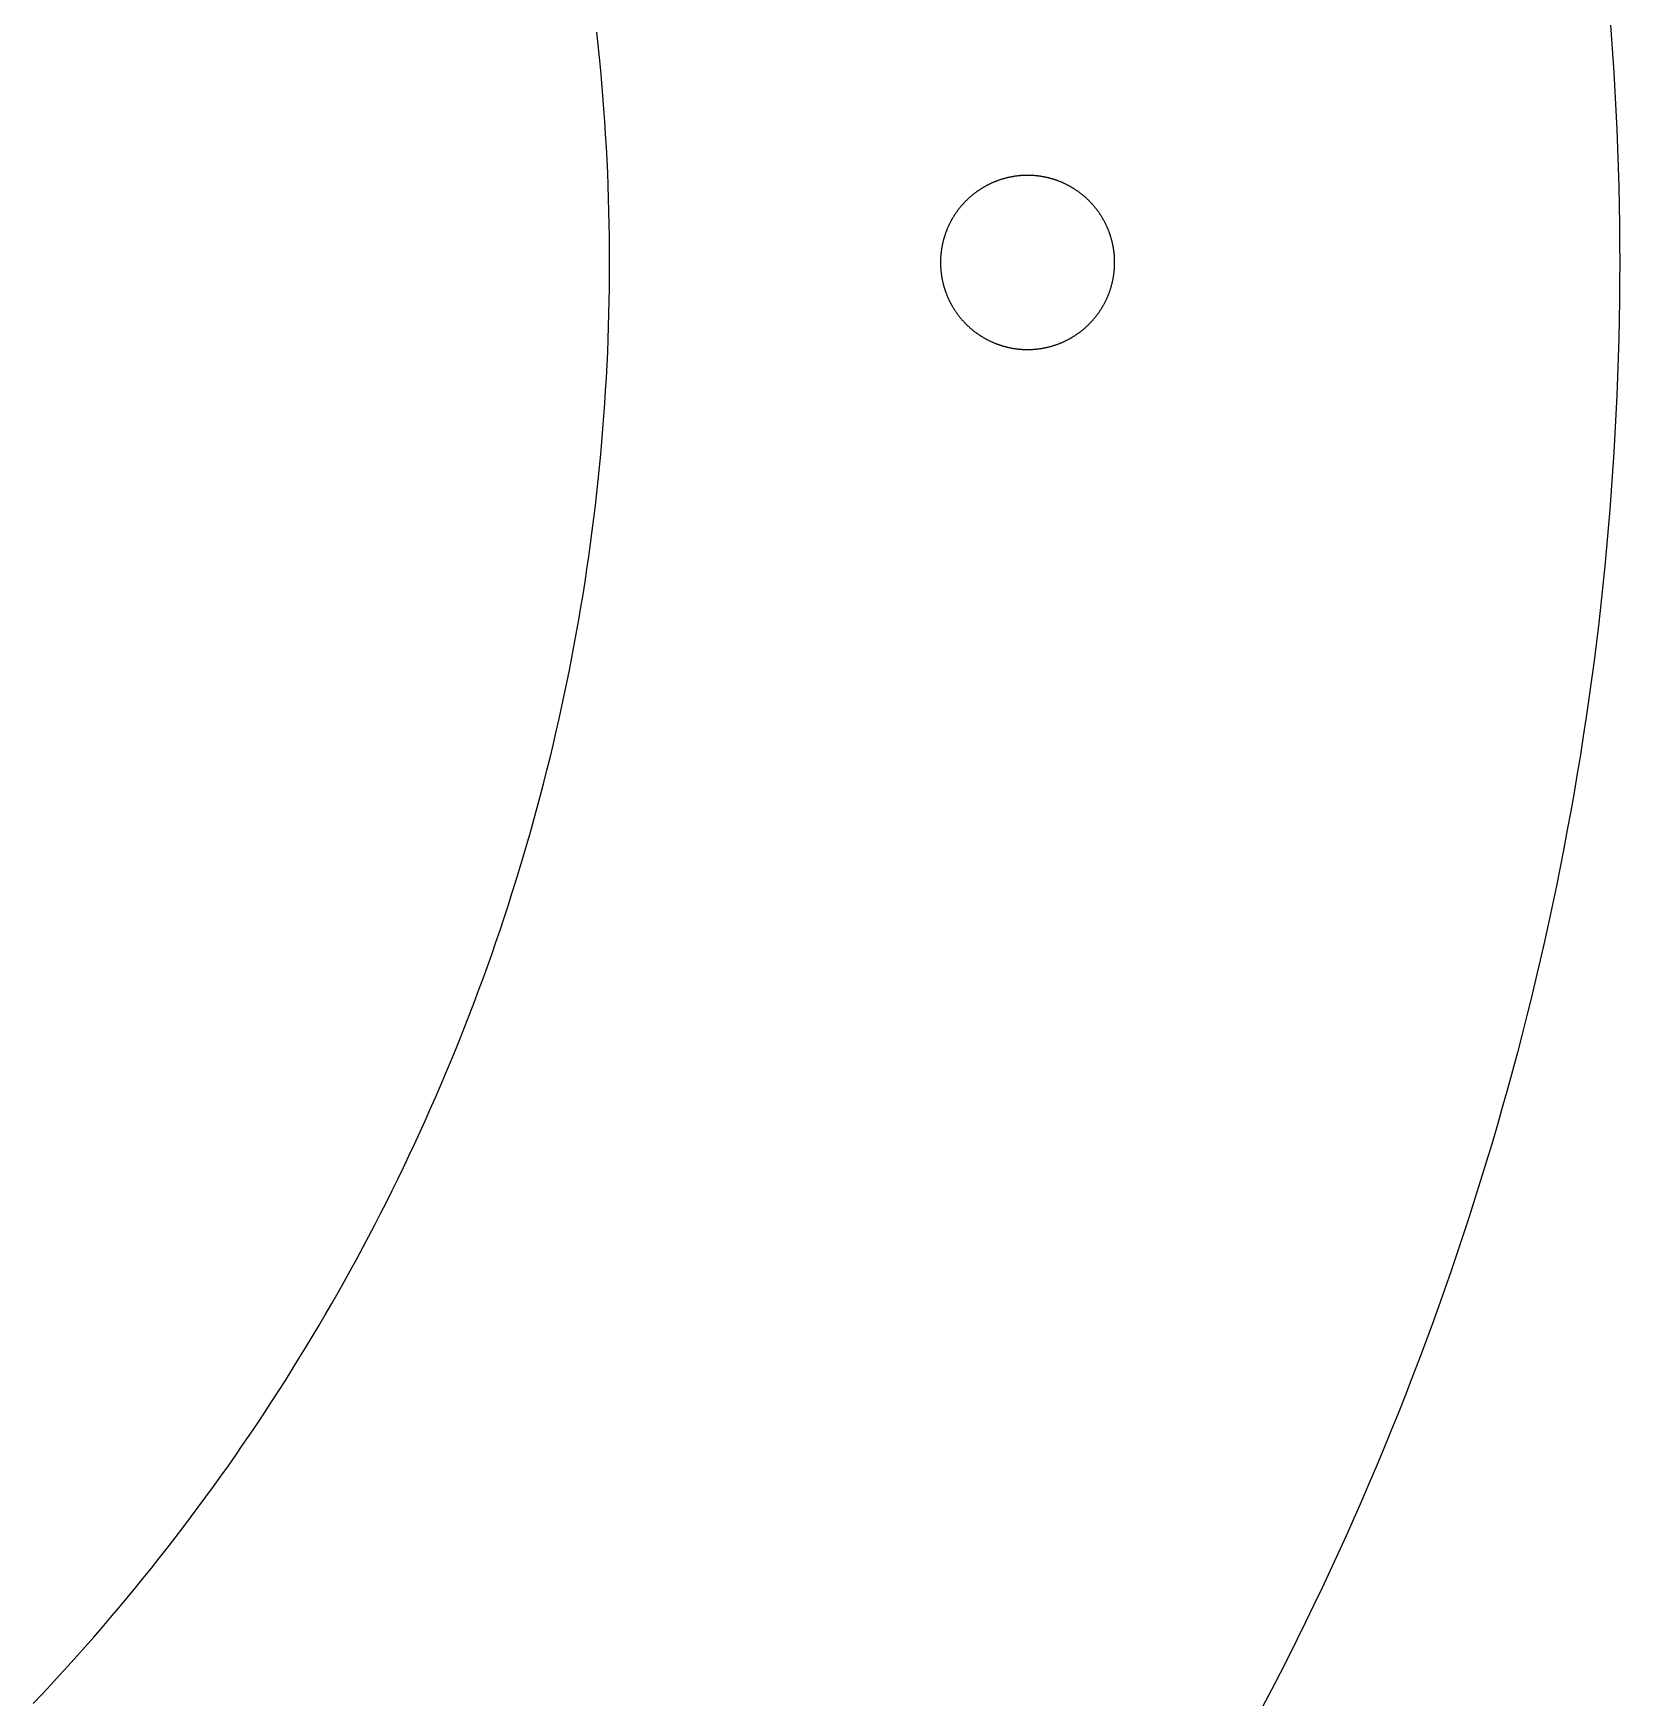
# Model space of a CAD drawing. Header units: millimetres. Extents: x -89 to 89, y -89 to 102.
# Drawn here: x 43.45 to 89, y -41.21 to 6.58 of the extents above; entities that cross this region are included whole.
import ezdxf

# ---------------------------------------------------------------- set-up
doc = ezdxf.new("R2010")
doc.units = ezdxf.units.MM
doc.layers.add('CUT', color=7, linetype='Continuous')

msp = doc.modelspace()

# ---------------------------------------------------------------- linework, layer by layer
at = {"layer": 'CUT'}
for points in [[(88.717, 7.092), (88.759, 6.547), (88.797, 6.003), (88.833, 5.458), (88.864, 4.912), (88.893, 4.367), (88.918, 3.822), (88.94, 3.276), (88.958, 2.73), (88.973, 2.184), (88.985, 1.638), (88.993, 1.092), (88.998, 0.546), (89, 0), (88.998, -0.546), (88.993, -1.092), (88.985, -1.638), (88.973, -2.184), (88.958, -2.73), (88.94, -3.276), (88.918, -3.822), (88.893, -4.367), (88.864, -4.912), (88.833, -5.458), (88.797, -6.003), (88.759, -6.547), (88.717, -7.092), (88.672, -7.636), (88.623, -8.18), (88.571, -8.724), (88.516, -9.267), (88.458, -9.81), (88.396, -10.352), (88.331, -10.895), (88.262, -11.436), (88.19, -11.978), (88.115, -12.519), (88.037, -13.059), (87.955, -13.599), (87.87, -14.138), (87.781, -14.677), (87.69, -15.216), (87.595, -15.753), (87.496, -16.291), (87.395, -16.827), (87.29, -17.363), (87.182, -17.898), (87.07, -18.433), (86.956, -18.967), (86.837, -19.5), (86.716, -20.032), (86.592, -20.564), (86.464, -21.095), (86.333, -21.625), (86.198, -22.155), (86.061, -22.683), (85.92, -23.211), (85.776, -23.737), (85.629, -24.263), (85.478, -24.788), (85.325, -25.312), (85.168, -25.835), (85.008, -26.357), (84.844, -26.879), (84.678, -27.399), (84.508, -27.918), (84.335, -28.436), (84.159, -28.953), (83.98, -29.468), (83.797, -29.983), (83.612, -30.497), (83.423, -31.009), (83.231, -31.521), (83.036, -32.031), (82.838, -32.54), (82.637, -33.047), (82.433, -33.554), (82.225, -34.059), (82.015, -34.563), (81.801, -35.065), (81.584, -35.567), (81.365, -36.066), (81.142, -36.565), (80.916, -37.062), (80.687, -37.558), (80.455, -38.052), (80.22, -38.545), (79.982, -39.037), (79.741, -39.527), (79.497, -40.015), (79.25, -40.502), (79, -40.988), (78.747, -41.472)], [(43.455, -41.372), (43.708, -41.105), (43.959, -40.836), (44.209, -40.566), (44.457, -40.294), (44.703, -40.02), (44.948, -39.745), (45.191, -39.468), (45.433, -39.19), (45.672, -38.911), (45.91, -38.63), (46.146, -38.347), (46.381, -38.064), (46.613, -37.778), (46.844, -37.492), (47.073, -37.203), (47.301, -36.914), (47.526, -36.623), (47.75, -36.331), (47.972, -36.037), (48.192, -35.742), (48.411, -35.446), (48.627, -35.148), (48.842, -34.849), (49.055, -34.548), (49.266, -34.247), (49.475, -33.944), (49.683, -33.64), (49.888, -33.334), (50.092, -33.027), (50.293, -32.719), (50.493, -32.41), (50.691, -32.1), (50.887, -31.788), (51.081, -31.475), (51.273, -31.161), (51.464, -30.846), (51.652, -30.53), (51.838, -30.212), (52.023, -29.894), (52.205, -29.574), (52.386, -29.253), (52.564, -28.931), (52.741, -28.608), (52.915, -28.284), (53.088, -27.959), (53.258, -27.632), (53.427, -27.305), (53.593, -26.977), (53.758, -26.647), (53.92, -26.317), (54.081, -25.986), (54.239, -25.653), (54.396, -25.32), (54.55, -24.986), (54.702, -24.651), (54.853, -24.314), (55.001, -23.977), (55.147, -23.64), (55.291, -23.301), (55.433, -22.961), (55.573, -22.62), (55.71, -22.279), (55.846, -21.937), (55.98, -21.594), (56.111, -21.25), (56.24, -20.905), (56.368, -20.56), (56.493, -20.213), (56.616, -19.866), (56.736, -19.519), (56.855, -19.17), (56.972, -18.821), (57.086, -18.471), (57.198, -18.12), (57.308, -17.769), (57.416, -17.417), (57.522, -17.064), (57.626, -16.711), (57.727, -16.357), (57.827, -16.003), (57.924, -15.648), (58.019, -15.292), (58.111, -14.936), (58.202, -14.579), (58.29, -14.221), (58.376, -13.863), (58.46, -13.505), (58.542, -13.146), (58.622, -12.787), (58.699, -12.427), (58.774, -12.066), (58.847, -11.705), (58.918, -11.344), (58.986, -10.982), (59.053, -10.62), (59.117, -10.258), (59.178, -9.895), (59.238, -9.531), (59.295, -9.168), (59.351, -8.804), (59.403, -8.439), (59.454, -8.075), (59.503, -7.71), (59.549, -7.345), (59.593, -6.979), (59.634, -6.613), (59.674, -6.247), (59.711, -5.881), (59.746, -5.515), (59.779, -5.148), (59.809, -4.781), (59.837, -4.414), (59.863, -4.047), (59.887, -3.679), (59.909, -3.312), (59.928, -2.944), (59.945, -2.576), (59.959, -2.208), (59.972, -1.84), (59.982, -1.472), (59.99, -1.104), (59.995, -0.736), (59.999, -0.368), (60, 0), (59.999, 0.368), (59.995, 0.736), (59.99, 1.104), (59.982, 1.472), (59.972, 1.84), (59.959, 2.208), (59.945, 2.576), (59.928, 2.944), (59.909, 3.312), (59.887, 3.679), (59.863, 4.047), (59.837, 4.414), (59.809, 4.781), (59.779, 5.148), (59.746, 5.515), (59.711, 5.881), (59.674, 6.247), (59.634, 6.613)]]:
    msp.add_lwpolyline(points, dxfattribs=at)
msp.add_lwpolyline([(74.496, 0.138), (74.495, 0.153), (74.494, 0.169), (74.493, 0.184), (74.492, 0.199), (74.491, 0.214), (74.489, 0.23), (74.488, 0.245), (74.486, 0.26), (74.485, 0.276), (74.483, 0.291), (74.481, 0.306), (74.479, 0.321), (74.477, 0.336), (74.475, 0.352), (74.473, 0.367), (74.471, 0.382), (74.468, 0.397), (74.466, 0.412), (74.463, 0.427), (74.461, 0.443), (74.458, 0.458), (74.455, 0.473), (74.452, 0.488), (74.449, 0.503), (74.446, 0.518), (74.443, 0.533), (74.439, 0.548), (74.436, 0.563), (74.432, 0.578), (74.429, 0.593), (74.425, 0.607), (74.421, 0.622), (74.417, 0.637), (74.413, 0.652), (74.409, 0.667), (74.405, 0.682), (74.401, 0.696), (74.397, 0.711), (74.392, 0.726), (74.388, 0.74), (74.383, 0.755), (74.379, 0.77), (74.374, 0.784), (74.369, 0.799), (74.364, 0.813), (74.359, 0.828), (74.354, 0.842), (74.349, 0.857), (74.343, 0.871), (74.338, 0.885), (74.332, 0.9), (74.327, 0.914), (74.321, 0.928), (74.316, 0.943), (74.31, 0.957), (74.304, 0.971), (74.298, 0.985), (74.292, 0.999), (74.286, 1.013), (74.279, 1.027), (74.273, 1.041), (74.266, 1.055), (74.26, 1.069), (74.253, 1.083), (74.247, 1.097), (74.24, 1.11), (74.233, 1.124), (74.226, 1.138), (74.219, 1.151), (74.212, 1.165), (74.205, 1.178), (74.198, 1.192), (74.19, 1.205), (74.183, 1.219), (74.175, 1.232), (74.168, 1.246), (74.16, 1.259), (74.152, 1.272), (74.144, 1.285), (74.136, 1.298), (74.128, 1.311), (74.12, 1.325), (74.112, 1.337), (74.104, 1.35), (74.096, 1.363), (74.087, 1.376), (74.079, 1.389), (74.07, 1.402), (74.061, 1.414), (74.053, 1.427), (74.044, 1.44), (74.035, 1.452), (74.026, 1.464), (74.017, 1.477), (74.008, 1.489), (73.999, 1.502), (73.99, 1.514), (73.98, 1.526), (73.971, 1.538), (73.961, 1.55), (73.952, 1.562), (73.942, 1.574), (73.933, 1.586), (73.923, 1.598), (73.913, 1.61), (73.903, 1.621), (73.893, 1.633), (73.883, 1.645), (73.873, 1.656), (73.863, 1.667), (73.852, 1.679), (73.842, 1.69), (73.832, 1.702), (73.821, 1.713), (73.811, 1.724), (73.8, 1.735), (73.789, 1.746), (73.779, 1.757), (73.768, 1.768), (73.757, 1.779), (73.746, 1.789), (73.735, 1.8), (73.724, 1.811), (73.713, 1.821), (73.702, 1.832), (73.69, 1.842), (73.679, 1.852), (73.667, 1.863), (73.656, 1.873), (73.645, 1.883), (73.633, 1.893), (73.621, 1.903), (73.61, 1.913), (73.598, 1.923), (73.586, 1.933), (73.574, 1.942), (73.562, 1.952), (73.55, 1.961), (73.538, 1.971), (73.526, 1.98), (73.514, 1.99), (73.502, 1.999), (73.489, 2.008), (73.477, 2.017), (73.464, 2.026), (73.452, 2.035), (73.44, 2.044), (73.427, 2.053), (73.414, 2.061), (73.402, 2.07), (73.389, 2.079), (73.376, 2.087), (73.363, 2.096), (73.35, 2.104), (73.337, 2.112), (73.325, 2.12), (73.311, 2.128), (73.298, 2.136), (73.285, 2.144), (73.272, 2.152), (73.259, 2.16), (73.246, 2.168), (73.232, 2.175), (73.219, 2.183), (73.205, 2.19), (73.192, 2.198), (73.178, 2.205), (73.165, 2.212), (73.151, 2.219), (73.138, 2.226), (73.124, 2.233), (73.11, 2.24), (73.097, 2.247), (73.083, 2.253), (73.069, 2.26), (73.055, 2.266), (73.041, 2.273), (73.027, 2.279), (73.013, 2.286), (72.999, 2.292), (72.985, 2.298), (72.971, 2.304), (72.957, 2.31), (72.943, 2.316), (72.928, 2.321), (72.914, 2.327), (72.9, 2.332), (72.885, 2.338), (72.871, 2.343), (72.857, 2.349), (72.842, 2.354), (72.828, 2.359), (72.813, 2.364), (72.799, 2.369), (72.784, 2.374), (72.77, 2.379), (72.755, 2.383), (72.74, 2.388), (72.726, 2.392), (72.711, 2.397), (72.696, 2.401), (72.682, 2.405), (72.667, 2.409), (72.652, 2.413), (72.637, 2.417), (72.622, 2.421), (72.607, 2.425), (72.593, 2.429), (72.578, 2.432), (72.563, 2.436), (72.548, 2.439), (72.533, 2.443), (72.518, 2.446), (72.503, 2.449), (72.488, 2.452), (72.473, 2.455), (72.458, 2.458), (72.443, 2.461), (72.427, 2.463), (72.412, 2.466), (72.397, 2.468), (72.382, 2.471), (72.367, 2.473), (72.352, 2.475), (72.336, 2.477), (72.321, 2.479), (72.306, 2.481), (72.291, 2.483), (72.276, 2.485), (72.26, 2.486), (72.245, 2.488), (72.23, 2.489), (72.214, 2.491), (72.199, 2.492), (72.184, 2.493), (72.169, 2.494), (72.153, 2.495), (72.138, 2.496), (72.123, 2.497), (72.107, 2.498), (72.092, 2.498), (72.077, 2.499), (72.061, 2.499), (72.046, 2.5), (72.031, 2.5), (72.015, 2.5), (72, 2.5), (71.985, 2.5), (71.969, 2.5), (71.954, 2.5), (71.939, 2.499), (71.923, 2.499), (71.908, 2.498), (71.893, 2.498), (71.877, 2.497), (71.862, 2.496), (71.847, 2.495), (71.831, 2.494), (71.816, 2.493), (71.801, 2.492), (71.786, 2.491), (71.77, 2.489), (71.755, 2.488), (71.74, 2.486), (71.724, 2.485), (71.709, 2.483), (71.694, 2.481), (71.679, 2.479), (71.664, 2.477), (71.648, 2.475), (71.633, 2.473), (71.618, 2.471), (71.603, 2.468), (71.588, 2.466), (71.573, 2.463), (71.557, 2.461), (71.542, 2.458), (71.527, 2.455), (71.512, 2.452), (71.497, 2.449), (71.482, 2.446), (71.467, 2.443), (71.452, 2.439), (71.437, 2.436), (71.422, 2.432), (71.407, 2.429), (71.393, 2.425), (71.378, 2.421), (71.363, 2.417), (71.348, 2.413), (71.333, 2.409), (71.318, 2.405), (71.304, 2.401), (71.289, 2.397), (71.274, 2.392), (71.26, 2.388), (71.245, 2.383), (71.23, 2.379), (71.216, 2.374), (71.201, 2.369), (71.187, 2.364), (71.172, 2.359), (71.158, 2.354), (71.143, 2.349), (71.129, 2.343), (71.115, 2.338), (71.1, 2.332), (71.086, 2.327), (71.072, 2.321), (71.057, 2.316), (71.043, 2.31), (71.029, 2.304), (71.015, 2.298), (71.001, 2.292), (70.987, 2.286), (70.973, 2.279), (70.959, 2.273), (70.945, 2.266), (70.931, 2.26), (70.917, 2.253), (70.903, 2.247), (70.89, 2.24), (70.876, 2.233), (70.862, 2.226), (70.849, 2.219), (70.835, 2.212), (70.822, 2.205), (70.808, 2.198), (70.795, 2.19), (70.781, 2.183), (70.768, 2.175), (70.754, 2.168), (70.741, 2.16), (70.728, 2.152), (70.715, 2.144), (70.702, 2.136), (70.689, 2.128), (70.675, 2.12), (70.663, 2.112), (70.65, 2.104), (70.637, 2.096), (70.624, 2.087), (70.611, 2.079), (70.598, 2.07), (70.586, 2.061), (70.573, 2.053), (70.56, 2.044), (70.548, 2.035), (70.536, 2.026), (70.523, 2.017), (70.511, 2.008), (70.498, 1.999), (70.486, 1.99), (70.474, 1.98), (70.462, 1.971), (70.45, 1.961), (70.438, 1.952), (70.426, 1.942), (70.414, 1.933), (70.402, 1.923), (70.39, 1.913), (70.379, 1.903), (70.367, 1.893), (70.355, 1.883), (70.344, 1.873), (70.333, 1.863), (70.321, 1.852), (70.31, 1.842), (70.298, 1.832), (70.287, 1.821), (70.276, 1.811), (70.265, 1.8), (70.254, 1.789), (70.243, 1.779), (70.232, 1.768), (70.221, 1.757), (70.211, 1.746), (70.2, 1.735), (70.189, 1.724), (70.179, 1.713), (70.168, 1.702), (70.158, 1.69), (70.148, 1.679), (70.137, 1.667), (70.127, 1.656), (70.117, 1.645), (70.107, 1.633), (70.097, 1.621), (70.087, 1.61), (70.077, 1.598), (70.067, 1.586), (70.058, 1.574), (70.048, 1.562), (70.039, 1.55), (70.029, 1.538), (70.02, 1.526), (70.01, 1.514), (70.001, 1.502), (69.992, 1.489), (69.983, 1.477), (69.974, 1.464), (69.965, 1.452), (69.956, 1.44), (69.947, 1.427), (69.939, 1.414), (69.93, 1.402), (69.921, 1.389), (69.913, 1.376), (69.904, 1.363), (69.896, 1.35), (69.888, 1.337), (69.88, 1.325), (69.872, 1.311), (69.864, 1.298), (69.856, 1.285), (69.848, 1.272), (69.84, 1.259), (69.832, 1.246), (69.825, 1.232), (69.817, 1.219), (69.81, 1.205), (69.802, 1.192), (69.795, 1.178), (69.788, 1.165), (69.781, 1.151), (69.774, 1.138), (69.767, 1.124), (69.76, 1.11), (69.753, 1.097), (69.747, 1.083), (69.74, 1.069), (69.734, 1.055), (69.727, 1.041), (69.721, 1.027), (69.714, 1.013), (69.708, 0.999), (69.702, 0.985), (69.696, 0.971), (69.69, 0.957), (69.684, 0.943), (69.679, 0.928), (69.673, 0.914), (69.668, 0.9), (69.662, 0.885), (69.657, 0.871), (69.651, 0.857), (69.646, 0.842), (69.641, 0.828), (69.636, 0.813), (69.631, 0.799), (69.626, 0.784), (69.621, 0.77), (69.617, 0.755), (69.612, 0.74), (69.608, 0.726), (69.603, 0.711), (69.599, 0.696), (69.595, 0.682), (69.591, 0.667), (69.587, 0.652), (69.583, 0.637), (69.579, 0.622), (69.575, 0.607), (69.571, 0.593), (69.568, 0.578), (69.564, 0.563), (69.561, 0.548), (69.557, 0.533), (69.554, 0.518), (69.551, 0.503), (69.548, 0.488), (69.545, 0.473), (69.542, 0.458), (69.539, 0.443), (69.537, 0.427), (69.534, 0.412), (69.532, 0.397), (69.529, 0.382), (69.527, 0.367), (69.525, 0.352), (69.523, 0.336), (69.521, 0.321), (69.519, 0.306), (69.517, 0.291), (69.515, 0.276), (69.514, 0.26), (69.512, 0.245), (69.511, 0.23), (69.509, 0.214), (69.508, 0.199), (69.507, 0.184), (69.506, 0.169), (69.505, 0.153), (69.504, 0.138), (69.503, 0.123), (69.502, 0.107), (69.502, 0.092), (69.501, 0.077), (69.501, 0.061), (69.5, 0.046), (69.5, 0.031), (69.5, 0.015), (69.5, 0), (69.5, -0.015), (69.5, -0.031), (69.5, -0.046), (69.501, -0.061), (69.501, -0.077), (69.502, -0.092), (69.502, -0.107), (69.503, -0.123), (69.504, -0.138), (69.505, -0.153), (69.506, -0.169), (69.507, -0.184), (69.508, -0.199), (69.509, -0.214), (69.511, -0.23), (69.512, -0.245), (69.514, -0.26), (69.515, -0.276), (69.517, -0.291), (69.519, -0.306), (69.521, -0.321), (69.523, -0.336), (69.525, -0.352), (69.527, -0.367), (69.529, -0.382), (69.532, -0.397), (69.534, -0.412), (69.537, -0.427), (69.539, -0.443), (69.542, -0.458), (69.545, -0.473), (69.548, -0.488), (69.551, -0.503), (69.554, -0.518), (69.557, -0.533), (69.561, -0.548), (69.564, -0.563), (69.568, -0.578), (69.571, -0.593), (69.575, -0.607), (69.579, -0.622), (69.583, -0.637), (69.587, -0.652), (69.591, -0.667), (69.595, -0.682), (69.599, -0.696), (69.603, -0.711), (69.608, -0.726), (69.612, -0.74), (69.617, -0.755), (69.621, -0.77), (69.626, -0.784), (69.631, -0.799), (69.636, -0.813), (69.641, -0.828), (69.646, -0.842), (69.651, -0.857), (69.657, -0.871), (69.662, -0.885), (69.668, -0.9), (69.673, -0.914), (69.679, -0.928), (69.684, -0.943), (69.69, -0.957), (69.696, -0.971), (69.702, -0.985), (69.708, -0.999), (69.714, -1.013), (69.721, -1.027), (69.727, -1.041), (69.734, -1.055), (69.74, -1.069), (69.747, -1.083), (69.753, -1.097), (69.76, -1.11), (69.767, -1.124), (69.774, -1.138), (69.781, -1.151), (69.788, -1.165), (69.795, -1.178), (69.802, -1.192), (69.81, -1.205), (69.817, -1.219), (69.825, -1.232), (69.832, -1.246), (69.84, -1.259), (69.848, -1.272), (69.856, -1.285), (69.864, -1.298), (69.872, -1.311), (69.88, -1.325), (69.888, -1.337), (69.896, -1.35), (69.904, -1.363), (69.913, -1.376), (69.921, -1.389), (69.93, -1.402), (69.939, -1.414), (69.947, -1.427), (69.956, -1.44), (69.965, -1.452), (69.974, -1.464), (69.983, -1.477), (69.992, -1.489), (70.001, -1.502), (70.01, -1.514), (70.02, -1.526), (70.029, -1.538), (70.039, -1.55), (70.048, -1.562), (70.058, -1.574), (70.067, -1.586), (70.077, -1.598), (70.087, -1.61), (70.097, -1.621), (70.107, -1.633), (70.117, -1.645), (70.127, -1.656), (70.137, -1.667), (70.148, -1.679), (70.158, -1.69), (70.168, -1.702), (70.179, -1.713), (70.189, -1.724), (70.2, -1.735), (70.211, -1.746), (70.221, -1.757), (70.232, -1.768), (70.243, -1.779), (70.254, -1.789), (70.265, -1.8), (70.276, -1.811), (70.287, -1.821), (70.298, -1.832), (70.31, -1.842), (70.321, -1.852), (70.333, -1.863), (70.344, -1.873), (70.355, -1.883), (70.367, -1.893), (70.379, -1.903), (70.39, -1.913), (70.402, -1.923), (70.414, -1.933), (70.426, -1.942), (70.438, -1.952), (70.45, -1.961), (70.462, -1.971), (70.474, -1.98), (70.486, -1.99), (70.498, -1.999), (70.511, -2.008), (70.523, -2.017), (70.536, -2.026), (70.548, -2.035), (70.56, -2.044), (70.573, -2.053), (70.586, -2.061), (70.598, -2.07), (70.611, -2.079), (70.624, -2.087), (70.637, -2.096), (70.65, -2.104), (70.663, -2.112), (70.675, -2.12), (70.689, -2.128), (70.702, -2.136), (70.715, -2.144), (70.728, -2.152), (70.741, -2.16), (70.754, -2.168), (70.768, -2.175), (70.781, -2.183), (70.795, -2.19), (70.808, -2.198), (70.822, -2.205), (70.835, -2.212), (70.849, -2.219), (70.862, -2.226), (70.876, -2.233), (70.89, -2.24), (70.903, -2.247), (70.917, -2.253), (70.931, -2.26), (70.945, -2.266), (70.959, -2.273), (70.973, -2.279), (70.987, -2.286), (71.001, -2.292), (71.015, -2.298), (71.029, -2.304), (71.043, -2.31), (71.057, -2.316), (71.072, -2.321), (71.086, -2.327), (71.1, -2.332), (71.115, -2.338), (71.129, -2.343), (71.143, -2.349), (71.158, -2.354), (71.172, -2.359), (71.187, -2.364), (71.201, -2.369), (71.216, -2.374), (71.23, -2.379), (71.245, -2.383), (71.26, -2.388), (71.274, -2.392), (71.289, -2.397), (71.304, -2.401), (71.318, -2.405), (71.333, -2.409), (71.348, -2.413), (71.363, -2.417), (71.378, -2.421), (71.393, -2.425), (71.407, -2.429), (71.422, -2.432), (71.437, -2.436), (71.452, -2.439), (71.467, -2.443), (71.482, -2.446), (71.497, -2.449), (71.512, -2.452), (71.527, -2.455), (71.542, -2.458), (71.557, -2.461), (71.573, -2.463), (71.588, -2.466), (71.603, -2.468), (71.618, -2.471), (71.633, -2.473), (71.648, -2.475), (71.664, -2.477), (71.679, -2.479), (71.694, -2.481), (71.709, -2.483), (71.724, -2.485), (71.74, -2.486), (71.755, -2.488), (71.77, -2.489), (71.786, -2.491), (71.801, -2.492), (71.816, -2.493), (71.831, -2.494), (71.847, -2.495), (71.862, -2.496), (71.877, -2.497), (71.893, -2.498), (71.908, -2.498), (71.923, -2.499), (71.939, -2.499), (71.954, -2.5), (71.969, -2.5), (71.985, -2.5), (72, -2.5), (72.015, -2.5), (72.031, -2.5), (72.046, -2.5), (72.061, -2.499), (72.077, -2.499), (72.092, -2.498), (72.107, -2.498), (72.123, -2.497), (72.138, -2.496), (72.153, -2.495), (72.169, -2.494), (72.184, -2.493), (72.199, -2.492), (72.214, -2.491), (72.23, -2.489), (72.245, -2.488), (72.26, -2.486), (72.276, -2.485), (72.291, -2.483), (72.306, -2.481), (72.321, -2.479), (72.336, -2.477), (72.352, -2.475), (72.367, -2.473), (72.382, -2.471), (72.397, -2.468), (72.412, -2.466), (72.427, -2.463), (72.443, -2.461), (72.458, -2.458), (72.473, -2.455), (72.488, -2.452), (72.503, -2.449), (72.518, -2.446), (72.533, -2.443), (72.548, -2.439), (72.563, -2.436), (72.578, -2.432), (72.593, -2.429), (72.607, -2.425), (72.622, -2.421), (72.637, -2.417), (72.652, -2.413), (72.667, -2.409), (72.682, -2.405), (72.696, -2.401), (72.711, -2.397), (72.726, -2.392), (72.74, -2.388), (72.755, -2.383), (72.77, -2.379), (72.784, -2.374), (72.799, -2.369), (72.813, -2.364), (72.828, -2.359), (72.842, -2.354), (72.857, -2.349), (72.871, -2.343), (72.885, -2.338), (72.9, -2.332), (72.914, -2.327), (72.928, -2.321), (72.943, -2.316), (72.957, -2.31), (72.971, -2.304), (72.985, -2.298), (72.999, -2.292), (73.013, -2.286), (73.027, -2.279), (73.041, -2.273), (73.055, -2.266), (73.069, -2.26), (73.083, -2.253), (73.097, -2.247), (73.11, -2.24), (73.124, -2.233), (73.138, -2.226), (73.151, -2.219), (73.165, -2.212), (73.178, -2.205), (73.192, -2.198), (73.205, -2.19), (73.219, -2.183), (73.232, -2.175), (73.246, -2.168), (73.259, -2.16), (73.272, -2.152), (73.285, -2.144), (73.298, -2.136), (73.311, -2.128), (73.325, -2.12), (73.337, -2.112), (73.35, -2.104), (73.363, -2.096), (73.376, -2.087), (73.389, -2.079), (73.402, -2.07), (73.414, -2.061), (73.427, -2.053), (73.44, -2.044), (73.452, -2.035), (73.464, -2.026), (73.477, -2.017), (73.489, -2.008), (73.502, -1.999), (73.514, -1.99), (73.526, -1.98), (73.538, -1.971), (73.55, -1.961), (73.562, -1.952), (73.574, -1.942), (73.586, -1.933), (73.598, -1.923), (73.61, -1.913), (73.621, -1.903), (73.633, -1.893), (73.645, -1.883), (73.656, -1.873), (73.667, -1.863), (73.679, -1.852), (73.69, -1.842), (73.702, -1.832), (73.713, -1.821), (73.724, -1.811), (73.735, -1.8), (73.746, -1.789), (73.757, -1.779), (73.768, -1.768), (73.779, -1.757), (73.789, -1.746), (73.8, -1.735), (73.811, -1.724), (73.821, -1.713), (73.832, -1.702), (73.842, -1.69), (73.852, -1.679), (73.863, -1.667), (73.873, -1.656), (73.883, -1.645), (73.893, -1.633), (73.903, -1.621), (73.913, -1.61), (73.923, -1.598), (73.933, -1.586), (73.942, -1.574), (73.952, -1.562), (73.961, -1.55), (73.971, -1.538), (73.98, -1.526), (73.99, -1.514), (73.999, -1.502), (74.008, -1.489), (74.017, -1.477), (74.026, -1.464), (74.035, -1.452), (74.044, -1.44), (74.053, -1.427), (74.061, -1.414), (74.07, -1.402), (74.079, -1.389), (74.087, -1.376), (74.096, -1.363), (74.104, -1.35), (74.112, -1.337), (74.12, -1.325), (74.128, -1.311), (74.136, -1.298), (74.144, -1.285), (74.152, -1.272), (74.16, -1.259), (74.168, -1.246), (74.175, -1.232), (74.183, -1.219), (74.19, -1.205), (74.198, -1.192), (74.205, -1.178), (74.212, -1.165), (74.219, -1.151), (74.226, -1.138), (74.233, -1.124), (74.24, -1.11), (74.247, -1.097), (74.253, -1.083), (74.26, -1.069), (74.266, -1.055), (74.273, -1.041), (74.279, -1.027), (74.286, -1.013), (74.292, -0.999), (74.298, -0.985), (74.304, -0.971), (74.31, -0.957), (74.316, -0.943), (74.321, -0.928), (74.327, -0.914), (74.332, -0.9), (74.338, -0.885), (74.343, -0.871), (74.349, -0.857), (74.354, -0.842), (74.359, -0.828), (74.364, -0.813), (74.369, -0.799), (74.374, -0.784), (74.379, -0.77), (74.383, -0.755), (74.388, -0.74), (74.392, -0.726), (74.397, -0.711), (74.401, -0.696), (74.405, -0.682), (74.409, -0.667), (74.413, -0.652), (74.417, -0.637), (74.421, -0.622), (74.425, -0.607), (74.429, -0.593), (74.432, -0.578), (74.436, -0.563), (74.439, -0.548), (74.443, -0.533), (74.446, -0.518), (74.449, -0.503), (74.452, -0.488), (74.455, -0.473), (74.458, -0.458), (74.461, -0.443), (74.463, -0.427), (74.466, -0.412), (74.468, -0.397), (74.471, -0.382), (74.473, -0.367), (74.475, -0.352), (74.477, -0.336), (74.479, -0.321), (74.481, -0.306), (74.483, -0.291), (74.485, -0.276), (74.486, -0.26), (74.488, -0.245), (74.489, -0.23), (74.491, -0.214), (74.492, -0.199), (74.493, -0.184), (74.494, -0.169), (74.495, -0.153), (74.496, -0.138), (74.497, -0.123), (74.498, -0.107), (74.498, -0.092), (74.499, -0.077), (74.499, -0.061), (74.5, -0.046), (74.5, -0.031), (74.5, -0.015), (74.5, 0), (74.5, 0.015), (74.5, 0.031), (74.5, 0.046), (74.499, 0.061), (74.499, 0.077), (74.498, 0.092), (74.498, 0.107), (74.497, 0.123)], close=True, dxfattribs=at)

doc.saveas('drawing.dxf')
